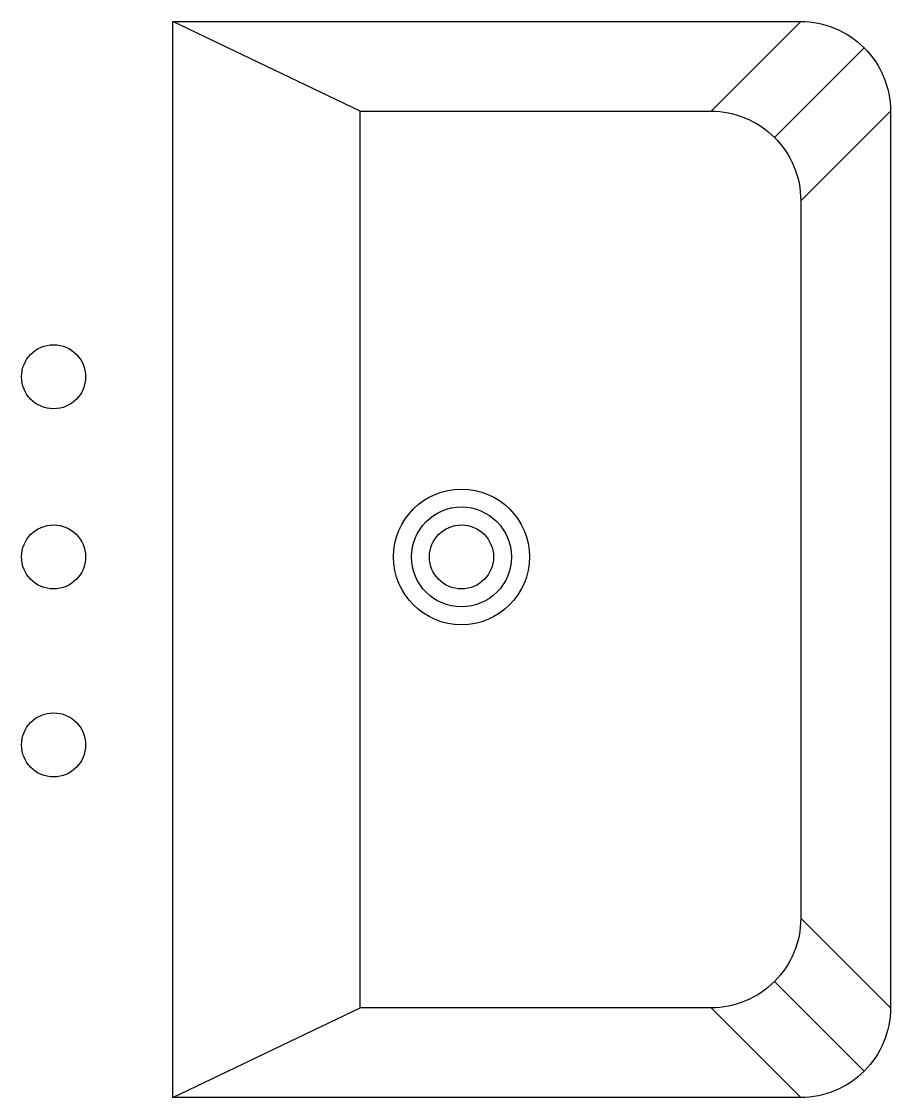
# Model space of a CAD drawing. Header units: millimetres. Extents: x 195.016 to 195.5, y 110.081 to 110.681.
import ezdxf

# ---------------------------------------------------------------- set-up
doc = ezdxf.new("R2010")
doc.units = ezdxf.units.MM
doc.layers.add('021', color=1, linetype='Continuous')
doc.layers.add('PISOS', color=6, linetype='Continuous')

msp = doc.modelspace()

# ---------------------------------------------------------------- linework, layer by layer
at = {"layer": '021'}
msp.add_lwpolyline([(195.44984, 110.08148), (195.09984, 110.08148), (195.09984, 110.68148), (195.44984, 110.68148, -0.414214), (195.49984, 110.63148), (195.49984, 110.13148, -0.414214)], format="xyb", close=True, dxfattribs=at)
for centre in [(195.03342, 110.48335), (195.03342, 110.38291), (195.03342, 110.27811)]:
    msp.add_circle(centre, 0.01785, dxfattribs=at)
at = {"layer": 'PISOS'}
for p, q in [((195.20424, 110.63148), (195.09984, 110.68148)), ((195.39984, 110.63148), (195.44984, 110.68148)), ((195.4352, 110.61683), (195.4852, 110.66683)), ((195.44984, 110.58148), (195.49984, 110.63148)), ((195.44984, 110.18148), (195.49984, 110.13148)), ((195.4352, 110.14612), (195.4852, 110.09612)), ((195.09984, 110.08148), (195.20424, 110.13148)), ((195.39984, 110.13148), (195.44984, 110.08148))]:
    msp.add_line(p, q, dxfattribs=at)
msp.add_lwpolyline([(195.39984, 110.13148), (195.20424, 110.13148), (195.20424, 110.63148), (195.39984, 110.63148, -0.414214), (195.44984, 110.58148), (195.44984, 110.18148, -0.414214)], format="xyb", close=True, dxfattribs=at)
for radius in [0.03785, 0.02785, 0.01785]:
    msp.add_circle((195.26076, 110.38291), radius, dxfattribs=at)

doc.saveas('drawing.dxf')
